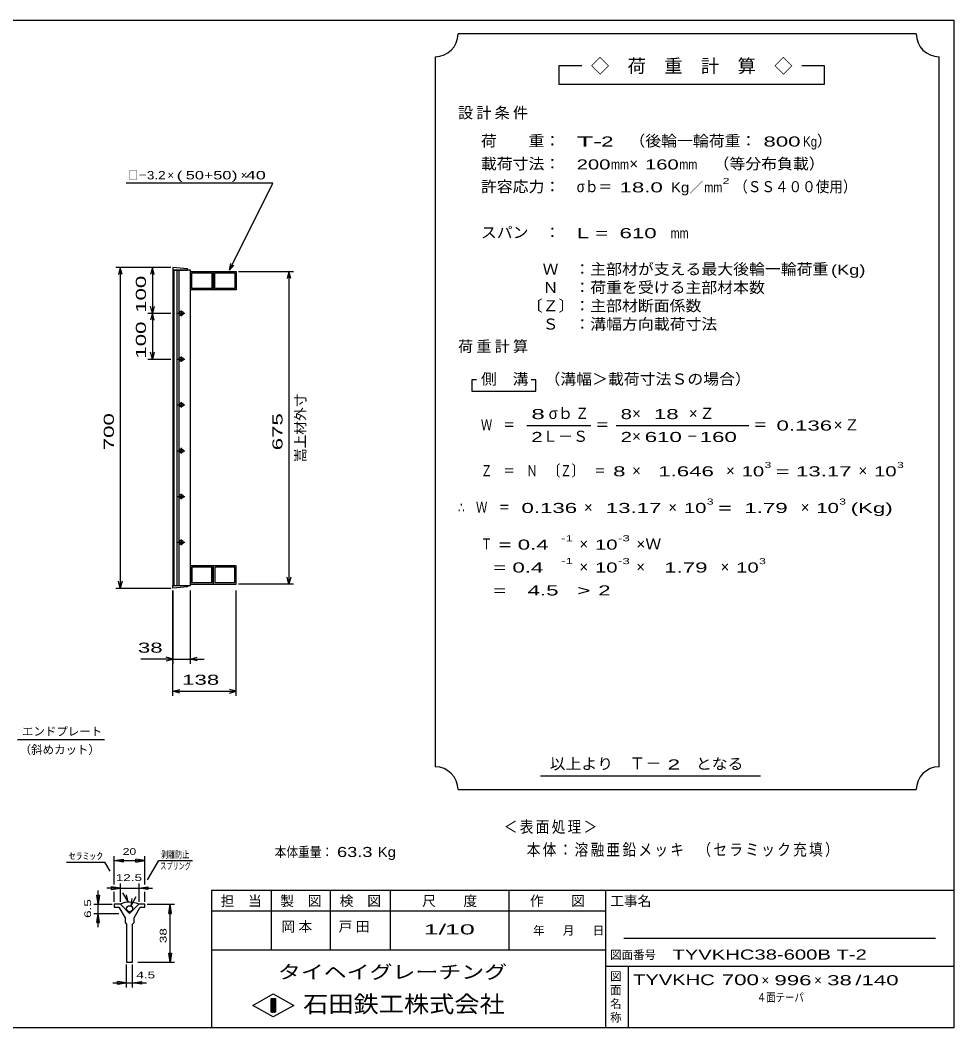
# Model space of a CAD drawing. Units: millimetres, scale not verified. Extents: x -1820 to 1736, y -1282 to 1048.
# Drawn here: x -301 to 1736, y -1152 to 1048 of the extents above; entities that cross this region are included whole.
import ezdxf
from ezdxf.enums import TextEntityAlignment as Align

# ---------------------------------------------------------------- set-up
doc = ezdxf.new("R2010")
doc.units = ezdxf.units.MM
doc.header["$LTSCALE"] = 10
for name, color, linetype, lineweight in [('CADPAC_LAYER_0000', 150, 'Continuous', 25), ('CADPAC_LAYER_0016', 3, 'Continuous', 25), ('CADPAC_LAYER_0022', 2, 'Continuous', 25), ('CADPAC_LAYER_0032', 4, 'Continuous', 25)]:
    doc.layers.add(name, color=color, linetype=linetype, lineweight=lineweight)
doc.styles.add('ベクトル', font='')
doc.styles.get('ベクトル').set_extended_font_data('ベクトル')

msp = doc.modelspace()

# ---------------------------------------------------------------- linework, layer by layer
at = {"layer": 'CADPAC_LAYER_0000'}
for p, q in [((-1724, 1048.5), (1736, 1048.5)), ((1736, 1048.5), (1736, -1151.5)), ((1736, -851.5), (116, -851.5)), ((116, -851.5), (116, -1151.5)), ((246, -851.5), (246, -981.5)), ((376, -981.5), (376, -851.5)), ((506, -851.5), (506, -981.5)), ((766, -981.5), (766, -851.5)), ((976, -851.5), (976, -1151.5)), ((976, -896.5), (116, -896.5)), ((1696, -956.5), (1016, -956.5)), ((116, -981.5), (976, -981.5)), ((976, -1016.5), (1736, -1016.5)), ((1026, -1151.5), (1026, -1016.5)), ((206, -1102.5), (251, -1077.5)), ((251, -1077.5), (296, -1102.5)), ((246, -1087.5), (256, -1087.5)), ((246, -1117.5), (246, -1087.5)), ((246, -1087.5), (248, -1087.5)), ((248, -1087.5), (248, -1117.5)), ((250, -1117.5), (250, -1087.5)), ((250, -1087.5), (252, -1087.5)), ((252, -1087.5), (252, -1117.5)), ((254, -1117.5), (254, -1087.5)), ((254, -1087.5), (256, -1087.5)), ((256, -1087.5), (256, -1117.5)), ((256, -1087.5), (256, -1117.5)), ((251, -1127.5), (206, -1102.5)), ((256, -1117.5), (246, -1117.5)), ((248, -1117.5), (250, -1117.5)), ((296, -1102.5), (251, -1127.5)), ((252, -1117.5), (254, -1117.5)), ((1736, -1151.5), (-1724, -1151.5))]:
    msp.add_line(p, q, dxfattribs=at)
at = {"layer": 'CADPAC_LAYER_0016'}
for p, q in [((64, 505.5), (32, 508.5)), ((32, 508.5), (32, 502.5)), ((32, 502.5), (64, 502.5)), ((32, 502.5), (32, -185.5)), ((70, 502.5), (32, 502.5)), ((34, 502.5), (34, -185.5)), ((41, -185.5), (41, 502.5)), ((45, 502.5), (45, -185.5)), ((64, 502.5), (64, 505.5)), ((70, -185.5), (70, 502.5)), ((70, 499.5), (120, 499.5)), ((70, 459.5), (70, 499.5)), ((73, 496.5), (117, 496.5)), ((73, 462.5), (73, 496.5)), ((117, 496.5), (117, 462.5)), ((120, 499.5), (120, 459.5)), ((120, 499.5), (170, 499.5)), ((120, 459.5), (120, 499.5)), ((123, 496.5), (167, 496.5)), ((123, 462.5), (123, 496.5)), ((167, 496.5), (167, 462.5)), ((170, 499.5), (170, 459.5)), ((117, 462.5), (73, 462.5)), ((167, 462.5), (123, 462.5)), ((120, 459.5), (70, 459.5)), ((170, 459.5), (120, 459.5)), ((42, 408.5), (58, 408.5)), ((52, 411.5), (48, 411.5)), ((48, 405.5), (52, 405.5)), ((50, 414.5), (50, 402.5)), ((42, 308.5), (58, 308.5)), ((52, 311.5), (48, 311.5)), ((50, 314.5), (50, 302.5)), ((48, 305.5), (52, 305.5)), ((42, 208.5), (58, 208.5)), ((52, 211.5), (48, 211.5)), ((48, 205.5), (52, 205.5)), ((50, 214.5), (50, 202.5)), ((52, 111.5), (48, 111.5)), ((50, 114.5), (50, 102.5)), ((42, 108.5), (58, 108.5)), ((48, 105.5), (52, 105.5)), ((42, 8.5), (58, 8.5)), ((52, 11.5), (48, 11.5)), ((48, 5.5), (52, 5.5)), ((50, 14.5), (50, 2.5)), ((50, -85.5), (50, -97.5)), ((42, -91.5), (58, -91.5)), ((52, -88.5), (48, -88.5)), ((48, -94.5), (52, -94.5)), ((120, -142.5), (70, -142.5)), ((70, -142.5), (70, -182.5)), ((117, -145.5), (73, -145.5)), ((73, -145.5), (73, -179.5)), ((117, -179.5), (117, -145.5)), ((120, -182.5), (120, -142.5)), ((170, -142.5), (120, -142.5)), ((120, -142.5), (120, -182.5)), ((167, -145.5), (123, -145.5)), ((123, -145.5), (123, -179.5)), ((167, -179.5), (167, -145.5)), ((170, -182.5), (170, -142.5)), ((32, -185.5), (64, -185.5)), ((32, -191.5), (32, -185.5)), ((32, -185.5), (70, -185.5)), ((64, -188.5), (32, -191.5)), ((64, -185.5), (64, -188.5)), ((70, -182.5), (120, -182.5)), ((73, -179.5), (117, -179.5)), ((120, -182.5), (170, -182.5)), ((123, -179.5), (167, -179.5))]:
    msp.add_line(p, q, dxfattribs=at)
for centre, radius, start, end in [((48, 408.5), 3, 90, 270), ((50, 408.5), 4, 46.6, 133.4), ((50, 408.5), 4, 226.6, 313.4), ((52, 408.5), 3, 270, 90), ((48, 308.5), 3, 90, 270), ((50, 308.5), 4, 46.6, 133.4), ((52, 308.5), 3, 270, 90), ((50, 308.5), 4, 226.6, 313.4), ((48, 208.5), 3, 90, 270), ((50, 208.5), 4, 46.6, 133.4), ((50, 208.5), 4, 226.6, 313.4), ((52, 208.5), 3, 270, 90), ((48, 108.5), 3, 90, 270), ((50, 108.5), 4, 46.6, 133.4), ((52, 108.5), 3, 270, 90), ((50, 108.5), 4, 226.6, 313.4), ((48, 8.5), 3, 90, 270), ((50, 8.5), 4, 46.6, 133.4), ((50, 8.5), 4, 226.6, 313.4), ((52, 8.5), 3, 270, 90), ((50, -91.5), 4, 46.6, 133.4), ((48, -91.5), 3, 90, 270), ((50, -91.5), 4, 226.6, 313.4), ((52, -91.5), 3, 270, 90)]:
    msp.add_arc(centre, radius, start, end, dxfattribs=at)
at = {"layer": 'CADPAC_LAYER_0022', "color": 4}
for p, q in [((1654, 1018.5), (654, 1018.5)), ((604, 968.5), (604, -581.5)), ((1704, -581.5), (1704, 968.5)), ((924, 948.5), (874, 948.5)), ((874, 948.5), (874, 908.5)), ((1454, 948.5), (1404, 948.5)), ((1454, 908.5), (1454, 948.5)), ((874, 908.5), (1454, 908.5)), ((250, 692.5), (-70, 692.5)), ((155, 502.5), (250, 692.5)), ((27, 508.5), (-93, 508.5)), ((-83, 508.5), (-87, 493.5)), ((-79, 493.5), (-83, 508.5)), ((-83, 508.5), (-83, -191.5)), ((27, 508.5), (-23, 508.5)), ((-13, 508.5), (-17, 493.5)), ((-9, 493.5), (-13, 508.5)), ((-13, 508.5), (-13, 408.5)), ((155, 502.5), (158, 517.1)), ((155, 502.5), (165, 513.5)), ((175, 499.5), (295, 499.5)), ((285, 499.5), (281, 484.5)), ((289, 484.5), (285, 499.5)), ((285, 499.5), (285, -182.5)), ((-13, 408.5), (-17, 423.5)), ((-9, 423.5), (-13, 408.5)), ((-23, 408.5), (27, 408.5)), ((-13, 408.5), (-17, 393.5)), ((-9, 393.5), (-13, 408.5)), ((-13, 408.5), (-13, 308.5)), ((-23, 308.5), (27, 308.5)), ((-13, 308.5), (-17, 323.5)), ((-9, 323.5), (-13, 308.5)), ((694, 263.5), (684, 263.5)), ((684, 263.5), (684, 238.5)), ((824, 263.5), (814, 263.5)), ((824, 238.5), (824, 263.5)), ((684, 238.5), (824, 238.5)), ((804, 163.5), (944, 163.5)), ((999, 163.5), (1289, 163.5)), ((285, -182.5), (281, -167.5)), ((289, -167.5), (285, -182.5)), ((-93, -191.5), (27, -191.5)), ((-83, -191.5), (-87, -176.5)), ((-79, -176.5), (-83, -191.5)), ((32, -196.5), (32, -356.5)), ((32, -426.5), (32, -196.5)), ((70, -356.5), (70, -196.5)), ((170, -426.5), (170, -196.5)), ((295, -182.5), (175, -182.5)), ((32, -346.5), (-38, -346.5)), ((32, -346.5), (17, -342.5)), ((17, -350.5), (32, -346.5)), ((32, -346.5), (70, -346.5)), ((70, -346.5), (85, -342.5)), ((85, -350.5), (70, -346.5)), ((70, -346.5), (100, -346.5)), ((32, -416.5), (47, -412.5)), ((47, -420.5), (32, -416.5)), ((32, -416.5), (170, -416.5)), ((170, -416.5), (155, -412.5)), ((155, -420.5), (170, -416.5)), ((-307.5, -521.9), (-117.5, -521.9)), ((834, -601.5), (1314, -601.5)), ((654, -631.5), (1654, -631.5))]:
    msp.add_line(p, q, dxfattribs=at)
for centre, start, end in [((604, 1018.5), 270, 0), ((1704, 1018.5), 180, 270), ((604, -631.5), 0, 90), ((1704, -631.5), 90, 180)]:
    msp.add_arc(centre, 50, start, end, dxfattribs=at)
at = {"layer": 'CADPAC_LAYER_0032'}
for p, q in [((-200.33, -789.5), (-117, -789.5)), ((-105.33, -809.5), (-117, -789.5)), ((-96, -838.5), (-96, -776.5)), ((-96, -786.5), (-76, -783.5)), ((-76, -789.5), (-96, -786.5)), ((-96, -786.5), (-29.33, -786.5)), ((-76, -789.5), (-76, -783.5)), ((-29.33, -786.5), (-49.33, -783.5)), ((-49.33, -789.5), (-49.33, -783.5)), ((-49.33, -789.5), (-29.33, -786.5)), ((-29.33, -838.5), (-29.33, -776.5)), ((-23.33, -828.17), (1, -786.17)), ((1, -786.17), (74.34, -786.17)), ((-131, -881.5), (-131, -851.5)), ((-82.67, -846.5), (-112.67, -846.5)), ((-82.67, -846.5), (-102.67, -843.5)), ((-102.67, -843.5), (-102.67, -849.5)), ((-102.67, -849.5), (-82.67, -846.5)), ((-96, -876.5), (-96, -854.5)), ((-82.67, -876.5), (-82.67, -836.5)), ((-82.67, -846.5), (-42.67, -846.5)), ((-66, -876.5), (-77.67, -856.5)), ((-42.67, -836.5), (-42.67, -876.5)), ((-42.67, -846.5), (-22.67, -843.5)), ((-22.67, -849.5), (-42.67, -846.5)), ((-42.67, -846.5), (-12.67, -846.5)), ((-29.33, -876.5), (-29.33, -854.5)), ((-22.67, -843.5), (-22.67, -849.5)), ((-131, -881.5), (-134, -861.5)), ((-134, -861.5), (-128, -861.5)), ((-128, -861.5), (-131, -881.5)), ((-66, -876.5), (-69.67, -860.83)), ((-59.33, -884.83), (-48, -864.83)), ((-59.33, -884.83), (-57, -868.83)), ((-141, -881.5), (-101, -881.5)), ((-141, -901.5), (-86, -901.5)), ((-134, -921.5), (-131, -901.5)), ((-131, -901.5), (-131, -881.5)), ((-128, -921.5), (-131, -901.5)), ((-131, -931.5), (-131, -901.5)), ((-96, -881.5), (-96, -888.17)), ((-82.67, -881.5), (-96, -881.5)), ((-96, -888.17), (-86, -888.17)), ((-86, -888.17), (-72.67, -911.5)), ((-62.67, -901.5), (-82.67, -881.5)), ((-42.67, -881.5), (-62.67, -901.5)), ((-52.67, -911.5), (-39.33, -888.17)), ((-29.33, -881.5), (-42.67, -881.5)), ((-39.33, -888.17), (-29.33, -888.17)), ((-29.33, -888.17), (-29.33, -881.5)), ((-24.33, -881.5), (35.67, -881.5)), ((22.67, -901.5), (25.67, -881.5)), ((22.67, -901.5), (28.67, -901.5)), ((28.67, -901.5), (25.67, -881.5)), ((25.67, -1008.17), (25.67, -881.5)), ((-134, -921.5), (-128, -921.5)), ((-72.67, -911.5), (-72.67, -921.5)), ((-72.67, -921.5), (-69.33, -924.83)), ((-56, -924.83), (-52.67, -921.5)), ((-52.67, -921.5), (-52.67, -911.5)), ((-69.33, -924.83), (-69.33, -1008.17)), ((-56, -1008.17), (-56, -924.83)), ((25.67, -1008.17), (22.67, -988.17)), ((22.67, -988.17), (28.67, -988.17)), ((28.67, -988.17), (25.67, -1008.17)), ((-69.33, -1008.17), (-56, -1008.17)), ((-44.33, -1008.17), (35.67, -1008.17)), ((-69.33, -1063.17), (-69.33, -1013.17)), ((-56, -1063.17), (-56, -1013.17)), ((-99.33, -1053.17), (-69.33, -1053.17)), ((-69.33, -1053.17), (-89.33, -1050.17)), ((-89.33, -1056.17), (-89.33, -1050.17)), ((-89.33, -1056.17), (-69.33, -1053.17)), ((-69.33, -1053.17), (-56, -1053.17)), ((-56, -1053.17), (-36, -1050.17)), ((-36, -1056.17), (-56, -1053.17)), ((-56, -1053.17), (-26, -1053.17)), ((-36, -1056.17), (-36, -1050.17))]:
    msp.add_line(p, q, dxfattribs=at)
msp.add_circle((-62.67, -891.5), 6.67, dxfattribs=at)
msp.add_arc((-63, -927.18), 50, 66, 113, dxfattribs=at)

# ---------------------------------------------------------------- texts
at = {"layer": 'CADPAC_LAYER_0000', "style": 'ベクトル'}
for s, height, p in [('担\u3000当', 21.99, (136, -874.5)), ('製\u3000図', 21.99, (266, -874.5)), ('検\u3000図', 21.99, (396, -874.5)), ('尺\u3000\u3000度', 21.99, (576, -874.5)), ('作\u3000\u3000図', 21.99, (811, -874.5)), ('工事名', 21.99, (986, -874.5)), ('年', 18.33, (818, -939)), ('月', 18.33, (883, -939)), ('日', 18.33, (948, -939)), ('図面番号', 18.33, (986, -992)), ('図', 18.33, (986, -1039)), ('面', 18.33, (986, -1069)), ('名', 18.33, (986, -1099)), ('称', 18.33, (986, -1129))]:
    msp.add_text(s, height=height, dxfattribs=at).set_placement(p, align=Align.MIDDLE_LEFT)
at = {"layer": 'CADPAC_LAYER_0000', "color": 222, "style": 'ベクトル'}
for s, height, width, p in [('タイヘイグレーチング', 29.33, 1.25, (261, -1029.5)), ('石田鉄工株式会社', 36.66, 1.1, (316, -1099.5))]:
    msp.add_text(s, height=height, dxfattribs=dict(at, width=width)).set_placement(p, align=Align.MIDDLE_LEFT)
at = {"layer": 'CADPAC_LAYER_0022', "style": 'ベクトル'}
for s, height, p in [('◇\u3000荷\u3000重\u3000計\u3000算\u3000◇', 29.33, (944, 948.5)), ('）', 24.19, (1437, 785)), ('×', 24.19, (1028, 735)), ('×', 18.33, (20, 710)), ('×', 18.33, (180, 710)), ('／', 21.99, (1159, 683.5)), ('σｂ', 24.19, (852, 190)), ('×', 24.19, (1034, 190)), ('Ｌ－Ｓ', 24.19, (839, 140)), ('×', 24.19, (1034, 140)), ('×', 24.19, (1034, 65)), ('×', 24.19, (1239, 65)), ('×', 24.19, (1528, 65)), ('×', 24.19, (929, -15)), ('×', 24.19, (1113, -15)), ('×', 24.19, (1402, -15)), ('×', 24.19, (919, -95)), ('×', 24.19, (919, -145)), ('×', 24.19, (1043, -145)), ('×', 24.19, (1227, -145)), ('エンドプレート', 18.33, (-297.5, -504.4)), ('（斜めカット）', 18.33, (-302.5, -544.4)), ('Ｔ－', 25.66, (1028, -574)), ('×', 21.99, (1316, -1047.5)), ('×', 21.99, (1431, -1047.5))]:
    msp.add_text(s, height=height, dxfattribs=at).set_placement(p, align=Align.MIDDLE_LEFT)
for s, height, width, p in [('荷\u3000\u3000重：\u3000', 24.19, 1.05, (704, 785)), ('T-', 21.99, 2, (913, 783.5)), (' 2 ', 21.99, 1.65, (953, 783.5)), ('（後輪一輪荷重：', 24.19, 1.05, (1028, 785)), (' 800', 21.99, 1.65, (1307, 783.5)), ('Kg', 21.99, 0.85, (1407, 783.5)), ('載荷寸法：\u3000', 24.19, 1.05, (704, 735)), ('\u3000（等分布負載）', 24.19, 1.05, (1177, 735)), ('200', 21.99, 1.5, (913, 733.5)), ('mm', 21.99, 0.8, (988, 733.5)), ('160', 21.99, 1.5, (1062, 733.5)), ('mm', 21.99, 0.8, (1137, 733.5)), ('□－', 18.33, 0.8, (-65, 710)), ('3.2', 18.33, 1.2, (-25, 710)), ('(', 18.33, 1.6, (40, 710)), ('50', 18.33, 1.45, (60, 710)), ('+', 18.33, 1.35, (100, 710)), ('50', 18.33, 1.45, (120, 710)), (')', 18.33, 1.6, (160, 710)), (' 40 ', 18.33, 1.6, (180, 710)), ('2', 13.2, 1.5, (1231.5, 697.5)), ('許容応力：\u3000', 24.19, 1.05, (704, 685)), ('σｂ＝', 24.19, 0.9, (913, 685)), (' 18.0', 21.99, 1.65, (993, 683.5)), ('Kg', 21.99, 1.1, (1119, 683.5)), ('mm', 21.99, 0.8, (1191.5, 683.5)), ('（ＳＳ４００使用）', 24.19, 0.9, (1256.5, 685)), ('スパン\u3000：\u3000', 24.19, 1.05, (704, 585)), ('L = ', 21.99, 1.65, (913, 583.5)), (' 610 ', 21.99, 1.65, (993, 583.5)), ('mm', 21.99, 0.8, (1118, 583.5)), ('\u3000Ｗ\u3000：主部材が支える最大後輪一輪荷重', 24.19, 1.05, (804, 505)), ('(Kg)', 21.99, 1.35, (1468, 503.5)), ('\u3000Ｎ\u3000：荷重を受ける主部材本数', 24.19, 1.05, (804, 465)), ('〔Ｚ〕：主部材断面係数', 24.19, 1.05, (804, 425)), ('\u3000Ｓ\u3000：溝幅方向載荷寸法', 24.19, 1.05, (804, 385)), ('側\u3000溝', 24.19, 1.05, (704, 265)), ('\u3000（溝幅＞載荷寸法Ｓの場合）', 24.19, 1.05, (808, 265)), ('8', 21.99, 1.8, (814, 188.5)), ('Ｚ', 24.19, 0.9, (910, 190)), ('8', 21.99, 1.5, (1009, 188.5)), (' 18 ', 21.99, 1.65, (1068, 188.5)), ('Ｗ\u3000＝', 24.19, 0.75, (704, 165)), ('＝', 24.19, 0.9, (954, 165)), ('＝', 24.19, 0.9, (1299, 165)), ('0.136', 21.99, 1.65, (1349, 163.5)), ('2', 21.99, 1.5, (814, 138.5)), ('2', 21.99, 1.5, (1009, 138.5)), (' 610 ', 21.99, 1.65, (1048, 138.5)), ('－', 24.19, 0.75, (1153, 140)), (' 160 ', 21.99, 1.65, (1168, 138.5)), ('Ｚ\u3000＝\u3000Ｎ\u3000〔Ｚ〕\u3000＝', 24.19, 0.75, (704, 65)), (' 8 ', 21.99, 1.65, (979, 63.5)), ('  1.646', 21.99, 1.65, (1064, 63.5)), ('10', 21.99, 1.5, (1273, 63.5)), ('3', 13.2, 1.5, (1323, 77.5)), ('=', 21.99, 1.7, (1348, 63.5)), (' 13.17', 21.99, 1.65, (1378, 63.5)), ('10', 21.99, 1.5, (1562, 63.5)), ('3', 13.2, 1.5, (1612, 77.5)), ('3', 13.2, 1.5, (1197, -2.5)), ('3', 13.2, 1.5, (1486, -2.5)), ('∴\u3000Ｗ\u3000＝', 24.19, 0.75, (654, -15)), (' 0.136', 21.99, 1.65, (779, -16.5)), (' 13.17', 21.99, 1.65, (963, -16.5)), ('10', 21.99, 1.5, (1147, -16.5)), ('=', 21.99, 1.7, (1222, -16.5)), ('  1.79', 21.99, 1.65, (1252, -16.5)), ('10', 21.99, 1.5, (1436, -16.5)), ('(Kg)', 21.99, 1.65, (1511, -16.5)), ('Ｔ', 24.19, 0.75, (704, -95)), (' = 0.4', 21.99, 1.65, (729, -96.5)), ('-1', 13.2, 1.65, (879, -82.5)), ('10', 21.99, 1.5, (953, -96.5)), ('-3', 13.2, 1.65, (1003, -82.5)), ('×Ｗ', 24.19, 1.05, (1043, -95)), ('-1', 13.2, 1.65, (879, -132.5)), ('-3', 13.2, 1.65, (1003, -132.5)), ('3', 13.2, 1.5, (1311, -132.5)), ('  = 0.4', 21.99, 1.65, (704, -146.5)), ('10', 21.99, 1.5, (953, -146.5)), ('  1.79', 21.99, 1.65, (1077, -146.5)), ('10', 21.99, 1.5, (1261, -146.5)), ('  =', 21.99, 1.65, (704, -196.5)), ('  4.5', 21.99, 1.65, (779, -196.5)), ('>', 21.99, 1.7, (914, -196.5)), (' 2 ', 21.99, 1.65, (946.5, -196.5)), (' 38 ', 21.99, 1.65, (-58, -321.5)), (' 138 ', 21.99, 1.65, (38.5, -391.5)), ('以上より\u3000', 24.19, 1.05, (854, -575)), (' 2 ', 21.99, 1.65, (1098, -576.5)), ('となる', 24.19, 1.05, (1173, -575)), ('本体重量：', 21.99, 0.85, (254, -767.5)), (' 63.3', 21.99, 1.35, (379, -767.5)), ('Kg', 21.99, 1.1, (479, -767.5)), ('1/', 21.99, 2, (579, -936.5)), (' 10 ', 21.99, 2, (609, -936.5)), ('TYVKHC38-600B T-2', 21.99, 1.5, (1122, -991.5)), ('TYVKHC', 23.46, 1.4, (1036, -1046.5)), (' 700 ', 23.46, 1.55, (1216, -1046.5)), (' 996 ', 21.99, 1.65, (1331, -1047.5)), (' 38 ', 21.99, 1.65, (1446, -1047.5)), ('/', 21.99, 1.65, (1521, -1047.5)), (' 140 ', 21.99, 1.65, (1521, -1047.5)), ('４面テーパ', 18.33, 0.8, (1306, -1085))]:
    msp.add_text(s, height=height, dxfattribs=dict(at, width=width)).set_placement(p, align=Align.MIDDLE_LEFT)
at = {"layer": 'CADPAC_LAYER_0022', "style": 'ベクトル', "width": 1.65}
for s, p in [(' 100 ', (-38, 396)), (' 100 ', (-38, 296)), (' 700 ', (-108, 96)), (' 675 ', (260, 96))]:
    msp.add_text(s, height=21.99, rotation=90, dxfattribs=at).set_placement(p, align=Align.MIDDLE_LEFT)
at = {"layer": 'CADPAC_LAYER_0022', "style": 'ベクトル'}
msp.add_text('嵩上材外寸', height=21.99, rotation=90, dxfattribs=at).set_placement((310, 83.5), align=Align.MIDDLE_LEFT)
at = {"layer": 'CADPAC_LAYER_0022', "attachment_point": 4, "style": 'ベクトル'}
for s, insert, char_height in [('\\T1.21;設計条件', (654, 845), 24.19), ('\\T1.21;荷重計算', (654, 335), 24.19), ('\\T1.21;×Ｚ', (1158, 190), 24.19), ('\\T1.21;×Ｚ', (1474, 165), 24.19), ('\\T1.17;\\W0.85;＜表面処理＞', (754, -714), 25.66), ('\\T1.17;\\W0.85;本体：溶融亜鉛メッキ', (804, -764), 25.66), ('\\T1.17;\\W0.85;（セラミック充填）', (1176.5, -764), 25.66), ('\\T1.25;岡本\u3000', (268.5, -931.5), 21.99), ('\\T1.25;戸田\u3000', (393.5, -931.5), 21.99)]:
    msp.add_mtext(s, dxfattribs=dict(at, insert=insert, char_height=char_height))
at = {"layer": 'CADPAC_LAYER_0032', "color": 2, "style": 'ベクトル'}
for s, width, p in [('ｾﾗﾐｯｸ', 1.5, (-195.33, -776.5)), ('20', 1.35, (-77.67, -766.5)), ('剥離防止', 0.75, (6, -773.17)), ('スプリング', 0.65, (4.34, -798.17)), ('12.5', 1.5, (-92.67, -823.5)), (' 4.5 ', 1.5, (-56, -1036.17))]:
    msp.add_text(s, height=14.66, dxfattribs=dict(at, width=width)).set_placement(p, align=Align.MIDDLE_LEFT)
at = {"layer": 'CADPAC_LAYER_0032', "color": 2, "style": 'ベクトル', "width": 1.5}
for s, p in [('6.5', (-154, -911.5)), (' 38 ', (10.67, -974.83))]:
    msp.add_text(s, height=14.66, rotation=90, dxfattribs=at).set_placement(p, align=Align.MIDDLE_LEFT)

doc.saveas('drawing.dxf')
